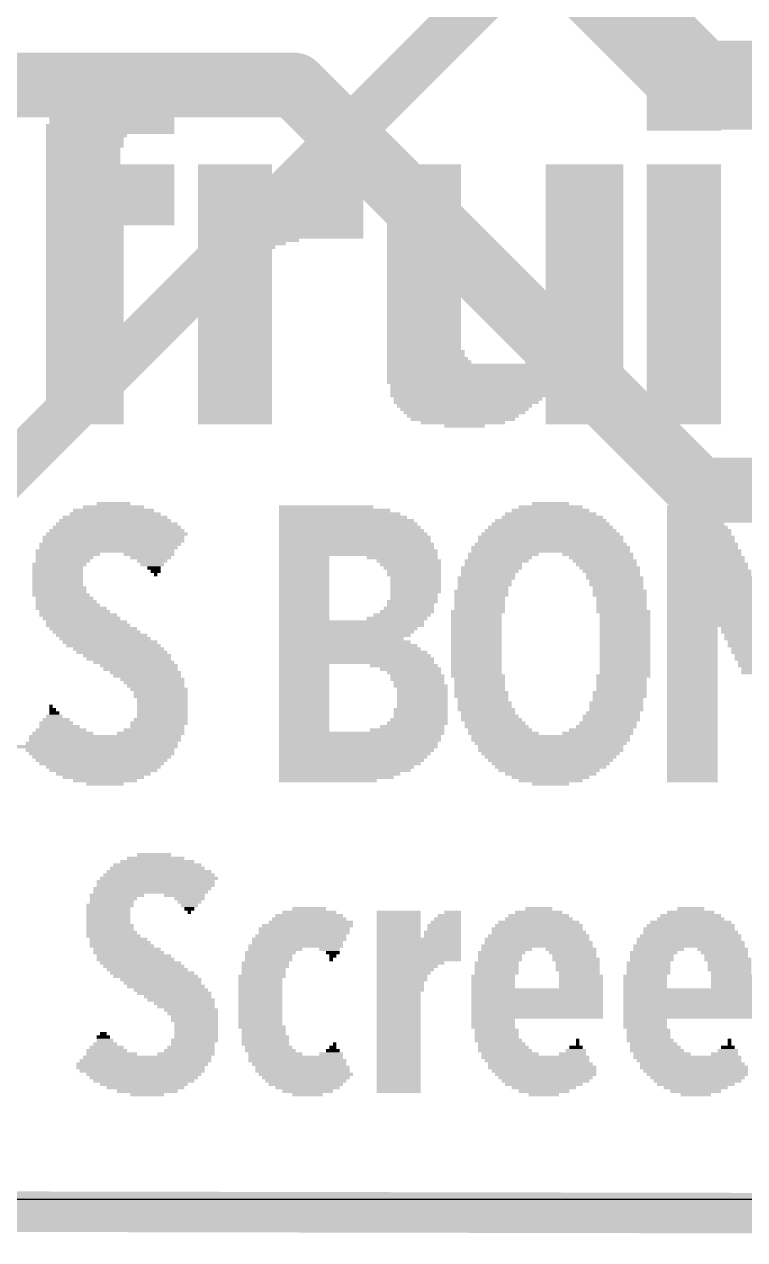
# Model space of a CAD drawing. Extents: x -7.8 to 70, y -5.3 to 37.7.
# Drawn here: x 40.22 to 44.73, y -0.25 to 7.37 of the extents above; entities that cross this region are included whole.
import ezdxf

# ---------------------------------------------------------------- set-up
doc = ezdxf.new("R2010")
doc.units = 0
for name, color, linetype in [('1', 12, 'CONTINUOUS'), ('16', 132, 'CONTINUOUS'), ('20', 4, 'CONTINUOUS'), ('21', 40, 'CONTINUOUS')]:
    doc.layers.add(name, color=color, linetype=linetype)

# ---------------------------------------------------------------- blocks, each defined once
blk = doc.blocks.new('RECT')
blk.add_solid([(-0.5, -0.5), (0.5, -0.5), (-0.5, 0.5), (0.5, 0.5)])

msp = doc.modelspace()

# ---------------------------------------------------------------- linework, layer by layer
at = {"layer": '1'}
for points, const_width in [([(41.91, 9.525), (44.45, 6.985)], 0.5588), ([(44.45, 6.985), (50.8, 6.985)], 0.5588), ([(28.575, 6.985), (41.91, 6.985)], 0.4064), ([(41.91, 6.985), (44.45, 4.445)], 0.4064), ([(44.45, 4.445), (50.8, 4.445)], 0.4064)]:
    msp.add_lwpolyline(points, dxfattribs=dict(at, const_width=const_width))
for points, const_width in [([(44.45, 7.1247, 1), (44.45, 6.8453)], 0.2794), ([(41.9818, 7.0568, 1), (41.8382, 6.9132)], 0.2032), ([(41.91, 6.8834, 1), (41.91, 7.0866)], 0.2032), ([(44.3512, 6.8862, 1), (44.5488, 7.0838)], 0.2794), ([(44.45, 4.5466, 1), (44.45, 4.3434)], 0.2032), ([(44.3782, 4.3732, 1), (44.5218, 4.5168)], 0.2032)]:
    msp.add_lwpolyline(points, format="xyb", dxfattribs=dict(at, const_width=const_width))
at = {"layer": '16'}
for points, const_width in [([(45.72, 10.16), (38.735, 3.175)], 0.3048), ([(0, 0), (65.024, -0.127)], 0.254), ([(0, 0), (65.024, -0.127)], 0.254)]:
    msp.add_lwpolyline(points, dxfattribs=dict(at, const_width=const_width))
at = {"layer": '20'}
msp.add_line((3, 0), (62, 0), dxfattribs=at)

# ---------------------------------------------------------------- block references
at = {"layer": '21', "yscale": 0.0212}
for p, xscale in [((40.85, 7.0059), 0.6138), ((40.8712, 7.0271), 0.5715), ((44.353, 7.0271), 0.4656), ((44.353, 7.0059), 0.4656), ((40.7971, 6.9424), 0.7196), ((40.8183, 6.9636), 0.6773), ((40.8289, 6.9847), 0.6561), ((44.353, 6.9847), 0.4656), ((44.353, 6.9636), 0.4656), ((44.353, 6.9424), 0.4656), ((40.776, 6.8789), 0.762), ((40.776, 6.8577), 0.762), ((40.7865, 6.9001), 0.7408), ((40.7971, 6.9212), 0.7196), ((44.353, 6.9212), 0.4656), ((44.353, 6.9001), 0.4656), ((44.353, 6.8789), 0.4656), ((44.353, 6.8577), 0.4656), ((40.7654, 6.8154), 0.7831), ((40.7654, 6.7942), 0.7831), ((40.7654, 6.7731), 0.7831), ((40.776, 6.8366), 0.762), ((44.353, 6.8366), 0.4656), ((44.353, 6.8154), 0.4656), ((44.353, 6.7942), 0.4656), ((44.353, 6.7731), 0.4656), ((40.7548, 6.7307), 0.8043), ((40.7548, 6.7096), 0.8043), ((40.7654, 6.7519), 0.7831), ((44.353, 6.7519), 0.4656), ((44.353, 6.7307), 0.4656), ((44.353, 6.7096), 0.4656), ((40.6066, 6.6672), 0.508), ((40.596, 6.6461), 0.4868), ((40.596, 6.6249), 0.4868), ((40.7548, 6.6884), 0.8043), ((40.596, 6.6037), 0.4868), ((40.5855, 6.5826), 0.4656), ((40.5855, 6.5614), 0.4656), ((40.5855, 6.5402), 0.4656), ((40.5855, 6.5191), 0.4656), ((40.5855, 6.4979), 0.4656), ((40.7548, 6.4767), 0.8043), ((41.5379, 6.4767), 0.4656), ((42.1941, 6.4767), 0.2963), ((42.7232, 6.4767), 0.4657), ((43.7286, 6.4767), 0.4868), ((44.353, 6.4767), 0.4656), ((40.7548, 6.4556), 0.8043), ((40.7548, 6.4344), 0.8043), ((40.7548, 6.4132), 0.8043), ((40.7548, 6.3921), 0.8043), ((41.5379, 6.4556), 0.4656), ((41.5379, 6.4344), 0.4656), ((41.5379, 6.4132), 0.4656), ((41.5379, 6.3921), 0.4656), ((42.1306, 6.3921), 0.4233), ((42.1412, 6.4132), 0.4022), ((42.1517, 6.4344), 0.381), ((42.1729, 6.4556), 0.3387), ((42.7232, 6.4556), 0.4657), ((42.7232, 6.4344), 0.4657), ((42.7232, 6.4132), 0.4657), ((42.7232, 6.3921), 0.4657), ((43.7286, 6.4556), 0.4868), ((43.7286, 6.4344), 0.4868), ((43.7286, 6.4132), 0.4868), ((43.7286, 6.3921), 0.4868), ((44.353, 6.4556), 0.4656), ((44.353, 6.4344), 0.4656), ((44.353, 6.4132), 0.4656), ((44.353, 6.3921), 0.4656), ((40.7548, 6.3709), 0.8043), ((40.7548, 6.3497), 0.8043), ((40.7548, 6.3286), 0.8043), ((41.5379, 6.3709), 0.4656), ((41.5379, 6.3497), 0.4656), ((41.5379, 6.3286), 0.4656), ((42.0882, 6.3286), 0.508), ((42.0988, 6.3497), 0.4868), ((42.12, 6.3709), 0.4445), ((42.7232, 6.3709), 0.4657), ((42.7232, 6.3497), 0.4657), ((42.7232, 6.3286), 0.4657), ((43.7286, 6.3709), 0.4868), ((43.7286, 6.3497), 0.4868), ((43.7286, 6.3286), 0.4868), ((44.353, 6.3709), 0.4656), ((44.353, 6.3497), 0.4656), ((44.353, 6.3286), 0.4656), ((40.7548, 6.3074), 0.8043), ((40.7548, 6.2862), 0.8043), ((40.7548, 6.2651), 0.8043), ((40.7548, 6.2439), 0.8043), ((41.5379, 6.3074), 0.4656), ((41.5379, 6.2862), 0.4656), ((41.8237, 6.2651), 1.0371), ((41.8237, 6.2439), 1.0371), ((42.0671, 6.2862), 0.5503), ((42.0777, 6.3074), 0.5291), ((42.7232, 6.3074), 0.4657), ((42.7232, 6.2862), 0.4657), ((42.7232, 6.2651), 0.4657), ((42.7232, 6.2439), 0.4657), ((43.7286, 6.3074), 0.4868), ((43.7286, 6.2862), 0.4868), ((43.7286, 6.2651), 0.4868), ((43.7286, 6.2439), 0.4868), ((44.353, 6.3074), 0.4656), ((44.353, 6.2862), 0.4656), ((44.353, 6.2651), 0.4656), ((44.353, 6.2439), 0.4656), ((40.7548, 6.2228), 0.8043), ((40.7548, 6.2016), 0.8043), ((40.7548, 6.1804), 0.8043), ((41.8237, 6.2228), 1.0371), ((41.8237, 6.2016), 1.0371), ((41.8237, 6.1804), 1.0371), ((42.7232, 6.2228), 0.4657), ((42.7232, 6.2016), 0.4657), ((42.7232, 6.1804), 0.4657), ((43.7286, 6.2228), 0.4868), ((43.7286, 6.2016), 0.4868), ((43.7286, 6.1804), 0.4868), ((44.353, 6.2228), 0.4656), ((44.353, 6.2016), 0.4656), ((44.353, 6.1804), 0.4656), ((40.596, 6.0958), 0.4868), ((40.7548, 6.1593), 0.8043), ((40.7548, 6.1381), 0.8043), ((40.7548, 6.1169), 0.8043), ((41.8237, 6.1593), 1.0371), ((41.8237, 6.1381), 1.0371), ((41.8237, 6.1169), 1.0371), ((41.8237, 6.0958), 1.0371), ((42.7232, 6.1593), 0.4657), ((42.7232, 6.1381), 0.4657), ((42.7232, 6.1169), 0.4657), ((42.7232, 6.0958), 0.4657), ((43.7286, 6.1593), 0.4868), ((43.7286, 6.1381), 0.4868), ((43.7286, 6.1169), 0.4868), ((43.7286, 6.0958), 0.4868), ((44.353, 6.1593), 0.4656), ((44.353, 6.1381), 0.4656), ((44.353, 6.1169), 0.4656), ((44.353, 6.0958), 0.4656), ((40.596, 6.0746), 0.4868), ((40.596, 6.0534), 0.4868), ((40.596, 6.0323), 0.4868), ((40.596, 6.0111), 0.4868), ((41.6226, 6.0111), 0.635), ((41.8237, 6.0746), 1.0371), ((41.8237, 6.0534), 1.0371), ((41.8237, 6.0323), 1.0371), ((42.7232, 6.0746), 0.4657), ((42.7232, 6.0534), 0.4657), ((42.7232, 6.0323), 0.4657), ((42.7232, 6.0111), 0.4657), ((43.7286, 6.0746), 0.4868), ((43.7286, 6.0534), 0.4868), ((43.7286, 6.0323), 0.4868), ((43.7286, 6.0111), 0.4868), ((44.353, 6.0746), 0.4656), ((44.353, 6.0534), 0.4656), ((44.353, 6.0323), 0.4656), ((44.353, 6.0111), 0.4656), ((40.596, 5.9899), 0.4868), ((40.596, 5.9688), 0.4868), ((40.596, 5.9476), 0.4868), ((41.5803, 5.9899), 0.5503), ((41.5485, 5.9688), 0.4868), ((41.5379, 5.9476), 0.4656), ((42.7232, 5.9899), 0.4657), ((42.7232, 5.9688), 0.4657), ((42.7232, 5.9476), 0.4657), ((43.7286, 5.9899), 0.4868), ((43.7286, 5.9688), 0.4868), ((43.7286, 5.9476), 0.4868), ((44.353, 5.9899), 0.4656), ((44.353, 5.9688), 0.4656), ((44.353, 5.9476), 0.4656), ((40.596, 5.9264), 0.4868), ((40.596, 5.9053), 0.4868), ((40.596, 5.8841), 0.4868), ((40.596, 5.8629), 0.4868), ((41.5379, 5.9264), 0.4656), ((41.5379, 5.9053), 0.4656), ((41.5379, 5.8841), 0.4656), ((41.5379, 5.8629), 0.4656), ((42.7232, 5.9264), 0.4657), ((42.7232, 5.9053), 0.4657), ((42.7232, 5.8841), 0.4657), ((42.7232, 5.8629), 0.4657), ((43.7286, 5.9264), 0.4868), ((43.7286, 5.9053), 0.4868), ((43.7286, 5.8841), 0.4868), ((43.7286, 5.8629), 0.4868), ((44.353, 5.9264), 0.4656), ((44.353, 5.9053), 0.4656), ((44.353, 5.8841), 0.4656), ((44.353, 5.8629), 0.4656), ((40.596, 5.8418), 0.4868), ((40.596, 5.8206), 0.4868), ((40.596, 5.7994), 0.4868), ((41.5379, 5.8418), 0.4656), ((41.5379, 5.8206), 0.4656), ((41.5379, 5.7994), 0.4656), ((42.7232, 5.8418), 0.4657), ((42.7232, 5.8206), 0.4657), ((42.7232, 5.7994), 0.4657), ((43.7286, 5.8418), 0.4868), ((43.7286, 5.8206), 0.4868), ((43.7286, 5.7994), 0.4868), ((44.353, 5.8418), 0.4656), ((44.353, 5.8206), 0.4656), ((44.353, 5.7994), 0.4656), ((40.596, 5.7783), 0.4868), ((40.596, 5.7571), 0.4868), ((40.596, 5.7359), 0.4868), ((40.596, 5.7148), 0.4868), ((41.5379, 5.7783), 0.4656), ((41.5379, 5.7571), 0.4656), ((41.5379, 5.7359), 0.4656), ((41.5379, 5.7148), 0.4656), ((42.7232, 5.7783), 0.4657), ((42.7232, 5.7571), 0.4657), ((42.7232, 5.7359), 0.4657), ((42.7232, 5.7148), 0.4657), ((43.7286, 5.7783), 0.4868), ((43.7286, 5.7571), 0.4868), ((43.7286, 5.7359), 0.4868), ((43.7286, 5.7148), 0.4868), ((44.353, 5.7783), 0.4656), ((44.353, 5.7571), 0.4656), ((44.353, 5.7359), 0.4656), ((44.353, 5.7148), 0.4656), ((40.596, 5.6936), 0.4868), ((40.596, 5.6724), 0.4868), ((40.596, 5.6513), 0.4868), ((40.596, 5.6301), 0.4868), ((41.5379, 5.6936), 0.4656), ((41.5379, 5.6724), 0.4656), ((41.5379, 5.6513), 0.4656), ((41.5379, 5.6301), 0.4656), ((42.7232, 5.6936), 0.4657), ((42.7232, 5.6724), 0.4657), ((42.7232, 5.6513), 0.4657), ((42.7232, 5.6301), 0.4657), ((43.7286, 5.6936), 0.4868), ((43.7286, 5.6724), 0.4868), ((43.7286, 5.6513), 0.4868), ((43.7286, 5.6301), 0.4868), ((44.353, 5.6936), 0.4656), ((44.353, 5.6724), 0.4656), ((44.353, 5.6513), 0.4656), ((44.353, 5.6301), 0.4656), ((40.596, 5.6089), 0.4868), ((40.596, 5.5878), 0.4868), ((40.596, 5.5666), 0.4868), ((41.5379, 5.6089), 0.4656), ((41.5379, 5.5878), 0.4656), ((41.5379, 5.5666), 0.4656), ((42.7232, 5.6089), 0.4657), ((42.7232, 5.5878), 0.4657), ((42.7232, 5.5666), 0.4657), ((43.7286, 5.6089), 0.4868), ((43.7286, 5.5878), 0.4868), ((43.7286, 5.5666), 0.4868), ((44.353, 5.6089), 0.4656), ((44.353, 5.5878), 0.4656), ((44.353, 5.5666), 0.4656), ((40.596, 5.5454), 0.4868), ((40.596, 5.5243), 0.4868), ((40.596, 5.5031), 0.4868), ((40.596, 5.4819), 0.4868), ((41.5379, 5.5454), 0.4656), ((41.5379, 5.5243), 0.4656), ((41.5379, 5.5031), 0.4656), ((41.5379, 5.4819), 0.4656), ((42.7232, 5.5454), 0.4657), ((42.7232, 5.5243), 0.4657), ((42.7232, 5.5031), 0.4657), ((42.7232, 5.4819), 0.4657), ((43.7286, 5.5454), 0.4868), ((43.7286, 5.5243), 0.4868), ((43.7286, 5.5031), 0.4868), ((43.7286, 5.4819), 0.4868), ((44.353, 5.5454), 0.4656), ((44.353, 5.5243), 0.4656), ((44.353, 5.5031), 0.4656), ((44.353, 5.4819), 0.4656), ((40.596, 5.4608), 0.4868), ((40.596, 5.4396), 0.4868), ((40.596, 5.4184), 0.4868), ((41.5379, 5.4608), 0.4656), ((41.5379, 5.4396), 0.4656), ((41.5379, 5.4184), 0.4656), ((42.7232, 5.4608), 0.4657), ((42.7232, 5.4396), 0.4657), ((42.7232, 5.4184), 0.4657), ((43.7286, 5.4608), 0.4868), ((43.7286, 5.4396), 0.4868), ((43.7286, 5.4184), 0.4868), ((44.353, 5.4608), 0.4656), ((44.353, 5.4396), 0.4656), ((44.353, 5.4184), 0.4656), ((40.596, 5.3973), 0.4868), ((40.596, 5.3761), 0.4868), ((40.596, 5.355), 0.4868), ((40.596, 5.3338), 0.4868), ((41.5379, 5.3973), 0.4656), ((41.5379, 5.3761), 0.4656), ((41.5379, 5.355), 0.4656), ((41.5379, 5.3338), 0.4656), ((42.7232, 5.3973), 0.4657), ((42.7232, 5.3761), 0.4657), ((42.7232, 5.355), 0.4657), ((42.7232, 5.3338), 0.4657), ((43.7286, 5.3973), 0.4868), ((43.7286, 5.3761), 0.4868), ((43.7286, 5.355), 0.4868), ((43.7286, 5.3338), 0.4868), ((44.353, 5.3973), 0.4656), ((44.353, 5.3761), 0.4656), ((44.353, 5.355), 0.4656), ((44.353, 5.3338), 0.4656), ((40.596, 5.3126), 0.4868), ((40.596, 5.2915), 0.4868), ((40.596, 5.2703), 0.4868), ((40.596, 5.2491), 0.4868), ((41.5379, 5.3126), 0.4656), ((41.5379, 5.2915), 0.4656), ((41.5379, 5.2703), 0.4656), ((41.5379, 5.2491), 0.4656), ((42.7338, 5.3126), 0.4868), ((42.7338, 5.2915), 0.4868), ((42.7444, 5.2703), 0.508), ((42.755, 5.2491), 0.5291), ((43.6651, 5.2491), 0.6138), ((43.6968, 5.2703), 0.5503), ((43.7286, 5.3126), 0.4868), ((43.7286, 5.2915), 0.4868), ((44.353, 5.3126), 0.4656), ((44.353, 5.2915), 0.4656), ((44.353, 5.2703), 0.4656), ((44.353, 5.2491), 0.4656), ((40.596, 5.228), 0.4868), ((40.596, 5.2068), 0.4868), ((40.596, 5.1856), 0.4868), ((41.5379, 5.228), 0.4656), ((41.5379, 5.2068), 0.4656), ((41.5379, 5.1856), 0.4656), ((43.2312, 5.228), 1.4816), ((43.2312, 5.2068), 1.4816), ((43.2312, 5.1856), 1.4816), ((44.353, 5.228), 0.4656), ((44.353, 5.2068), 0.4656), ((44.353, 5.1856), 0.4656), ((40.596, 5.1645), 0.4868), ((40.596, 5.1433), 0.4868), ((40.596, 5.1221), 0.4868), ((40.596, 5.101), 0.4868), ((41.5379, 5.1645), 0.4656), ((41.5379, 5.1433), 0.4656), ((41.5379, 5.1221), 0.4656), ((41.5379, 5.101), 0.4656), ((43.2312, 5.1645), 1.4816), ((43.2312, 5.1433), 1.4816), ((43.2312, 5.1221), 1.4816), ((43.2418, 5.101), 1.4604), ((44.353, 5.1645), 0.4656), ((44.353, 5.1433), 0.4656), ((44.353, 5.1221), 0.4656), ((44.353, 5.101), 0.4656), ((40.596, 5.0798), 0.4868), ((40.596, 5.0586), 0.4868), ((40.596, 5.0375), 0.4868), ((41.5379, 5.0798), 0.4656), ((41.5379, 5.0586), 0.4656), ((41.5379, 5.0375), 0.4656), ((43.2418, 5.0798), 1.4604), ((43.2418, 5.0586), 1.4604), ((43.2418, 5.0375), 1.4604), ((44.353, 5.0798), 0.4656), ((44.353, 5.0586), 0.4656), ((44.353, 5.0375), 0.4656), ((40.596, 5.0163), 0.4868), ((40.596, 4.9951), 0.4868), ((40.596, 4.974), 0.4868), ((40.596, 4.9528), 0.4868), ((41.5379, 5.0163), 0.4656), ((41.5379, 4.9951), 0.4656), ((41.5379, 4.974), 0.4656), ((41.5379, 4.9528), 0.4656), ((42.9984, 5.0163), 0.9313), ((42.9878, 4.9951), 0.9101), ((42.9772, 4.974), 0.8466), ((42.9772, 4.9528), 0.8043), ((43.7286, 5.0163), 0.4868), ((43.7286, 4.9951), 0.4868), ((43.7286, 4.974), 0.4868), ((43.7286, 4.9528), 0.4868), ((44.353, 5.0163), 0.4656), ((44.353, 4.9951), 0.4656), ((44.353, 4.974), 0.4656), ((44.353, 4.9528), 0.4656), ((40.596, 4.9316), 0.4868), ((40.596, 4.9105), 0.4868), ((40.596, 4.8893), 0.4868), ((40.596, 4.8681), 0.4868), ((41.5379, 4.9316), 0.4656), ((41.5379, 4.9105), 0.4656), ((41.5379, 4.8893), 0.4656), ((41.5379, 4.8681), 0.4656), ((42.9772, 4.9316), 0.762), ((42.9666, 4.9105), 0.6985), ((42.9666, 4.8893), 0.6561), ((42.9666, 4.8681), 0.5291), ((43.7286, 4.9316), 0.4868), ((43.7286, 4.9105), 0.4868), ((43.7286, 4.8893), 0.4868), ((43.7286, 4.8681), 0.4868), ((44.353, 4.9316), 0.4656), ((44.353, 4.9105), 0.4656), ((44.353, 4.8893), 0.4656), ((44.353, 4.8681), 0.4656), ((42.9772, 4.847), 0.254), ((40.776, 4.339), 0.381), ((40.776, 4.3602), 0.2117), ((42.1094, 4.339), 0.5926), ((43.5169, 4.339), 0.4022), ((43.5169, 4.3602), 0.2328), ((44.4059, 4.339), 0.3175), ((40.7865, 4.2755), 0.6561), ((40.7865, 4.2967), 0.5715), ((40.776, 4.3178), 0.508), ((42.1623, 4.3178), 0.6985), ((42.1941, 4.2967), 0.762), ((42.2152, 4.2755), 0.8043), ((43.5275, 4.2755), 0.635), ((43.5169, 4.2967), 0.5715), ((43.5169, 4.3178), 0.4868), ((44.4165, 4.2967), 0.3387), ((44.4165, 4.2755), 0.3387), ((44.4059, 4.3178), 0.3175), ((40.7971, 4.1908), 0.8466), ((40.7971, 4.212), 0.8043), ((40.7971, 4.2332), 0.762), ((40.7865, 4.2543), 0.6985), ((42.2681, 4.1908), 0.9101), ((42.2364, 4.2543), 0.8466), ((42.247, 4.2332), 0.8678), ((42.2576, 4.212), 0.889), ((43.5169, 4.1908), 0.8255), ((43.5169, 4.212), 0.7831), ((43.5169, 4.2332), 0.7408), ((43.5169, 4.2543), 0.6985), ((44.4376, 4.212), 0.381), ((44.4482, 4.1908), 0.4022), ((44.4271, 4.2543), 0.3598), ((44.4271, 4.2332), 0.3598), ((40.7548, 4.1062), 0.889), ((40.776, 4.1485), 0.889), ((40.776, 4.1273), 0.889), ((40.7971, 4.1697), 0.889), ((42.2893, 4.1485), 0.9525), ((42.2893, 4.1273), 0.9525), ((42.2787, 4.1697), 0.9313), ((42.2999, 4.1062), 0.9736), ((43.5169, 4.1062), 0.9525), ((43.5169, 4.1485), 0.9101), ((43.5169, 4.1273), 0.9101), ((43.5169, 4.1697), 0.8678), ((44.4482, 4.1697), 0.4022), ((44.4588, 4.1485), 0.4233), ((44.4588, 4.1273), 0.4233), ((44.4694, 4.1062), 0.4445), ((40.723, 4.0638), 0.8678), ((40.4902, 4.0427), 0.4022), ((40.7442, 4.085), 0.8678), ((40.9982, 4.0427), 0.3175), ((42.2999, 4.085), 0.9736), ((42.3105, 4.0638), 0.9948), ((42.3105, 4.0427), 0.9948), ((43.2206, 4.0427), 0.4445), ((43.5169, 4.085), 0.9948), ((43.5169, 4.0638), 0.9948), ((43.8132, 4.0427), 0.4445), ((44.4694, 4.085), 0.4445), ((44.48, 4.0638), 0.4657), ((44.48, 4.0427), 0.4657), ((40.4373, 3.9792), 0.3387), ((40.4267, 3.958), 0.3175), ((40.4585, 4.0003), 0.3387), ((40.4691, 4.0215), 0.3598), ((41.0088, 4.0215), 0.254), ((41.0194, 4.0003), 0.1905), ((41.0194, 3.9792), 0.1482), ((41.0299, 3.958), 0.0847), ((41.9718, 4.0215), 0.3175), ((41.9718, 4.0003), 0.3175), ((41.9718, 3.9792), 0.3175), ((41.9718, 3.958), 0.3175), ((42.5856, 4.0215), 0.4445), ((42.628, 4.0003), 0.4021), ((42.6385, 3.9792), 0.381), ((42.6491, 3.958), 0.3598), ((43.1465, 3.958), 0.381), ((43.1783, 4.0003), 0.4021), ((43.1571, 3.9792), 0.3598), ((43.1994, 4.0215), 0.4021), ((43.8344, 4.0215), 0.4022), ((43.8556, 4.0003), 0.4022), ((43.8662, 3.9792), 0.381), ((43.8873, 3.958), 0.381), ((44.5011, 3.9792), 0.508), ((44.5011, 3.958), 0.508), ((44.4906, 4.0215), 0.4868), ((44.4906, 4.0003), 0.4868), ((40.4267, 3.9368), 0.3175), ((40.4267, 3.9157), 0.3175), ((40.4267, 3.8945), 0.3175), ((41.0405, 3.9368), 0.0635), ((41.0405, 3.9157), 0.0212), ((41.9718, 3.9368), 0.3175), ((41.9718, 3.9157), 0.3175), ((41.9718, 3.8945), 0.3175), ((42.6597, 3.9368), 0.3387), ((42.6597, 3.9157), 0.3387), ((42.6703, 3.8945), 0.3175), ((43.1148, 3.8945), 0.3598), ((43.1359, 3.9368), 0.3598), ((43.1254, 3.9157), 0.3387), ((43.8979, 3.9368), 0.3598), ((43.9085, 3.9157), 0.3387), ((43.9191, 3.8945), 0.3598), ((44.5117, 3.9368), 0.5291), ((44.5117, 3.9157), 0.5291), ((44.5223, 3.8945), 0.5503), ((40.4267, 3.8733), 0.3175), ((40.4267, 3.8522), 0.3175), ((40.4373, 3.831), 0.3387), ((40.4373, 3.8098), 0.3387), ((41.9718, 3.8733), 0.3175), ((41.9718, 3.8522), 0.3175), ((41.9718, 3.831), 0.3175), ((41.9718, 3.8098), 0.3175), ((42.6703, 3.8733), 0.3175), ((42.6703, 3.8522), 0.3175), ((42.6703, 3.831), 0.3175), ((42.6703, 3.8098), 0.3175), ((43.083, 3.8098), 0.3387), ((43.1042, 3.8733), 0.3387), ((43.1042, 3.8522), 0.3387), ((43.0936, 3.831), 0.3175), ((43.9297, 3.8733), 0.3387), ((43.9297, 3.8522), 0.3387), ((43.9402, 3.831), 0.3175), ((43.9508, 3.8098), 0.3387), ((44.5329, 3.8522), 0.5715), ((44.5329, 3.831), 0.5715), ((44.5223, 3.8733), 0.5503), ((44.5435, 3.8098), 0.5926), ((40.4479, 3.7887), 0.3598), ((40.4796, 3.7464), 0.381), ((40.4902, 3.7252), 0.4022), ((40.4691, 3.7675), 0.3598), ((41.9718, 3.7887), 0.3175), ((41.9718, 3.7675), 0.3175), ((41.9718, 3.7464), 0.3175), ((41.9718, 3.7252), 0.3175), ((42.6491, 3.7464), 0.3175), ((42.6385, 3.7252), 0.2963), ((42.6597, 3.7887), 0.2963), ((42.6597, 3.7675), 0.2963), ((43.083, 3.7887), 0.3387), ((43.0724, 3.7675), 0.3175), ((43.0724, 3.7464), 0.3175), ((43.0724, 3.7252), 0.3175), ((43.9508, 3.7887), 0.3387), ((43.9614, 3.7675), 0.3175), ((43.9614, 3.7464), 0.3175), ((43.9614, 3.7252), 0.3175), ((44.5646, 3.7464), 0.635), ((44.5646, 3.7252), 0.635), ((44.5435, 3.7887), 0.5926), ((44.5541, 3.7675), 0.6138), ((40.5114, 3.704), 0.4445), ((40.5325, 3.6829), 0.4445), ((40.5537, 3.6617), 0.4868), ((41.9718, 3.704), 0.3175), ((41.9718, 3.6829), 0.3175), ((41.9718, 3.6617), 0.3175), ((42.5856, 3.6617), 0.3598), ((42.6174, 3.6829), 0.3387), ((42.628, 3.704), 0.3175), ((43.0619, 3.6829), 0.3387), ((43.0513, 3.6617), 0.3175), ((43.0724, 3.704), 0.3175), ((43.9614, 3.704), 0.3175), ((43.972, 3.6829), 0.3387), ((43.9826, 3.6617), 0.3175), ((44.5858, 3.6617), 0.6773), ((44.5752, 3.704), 0.6561), ((44.5752, 3.6829), 0.6561), ((40.5749, 3.6405), 0.4868), ((40.6066, 3.6194), 0.508), ((40.6172, 3.5982), 0.5291), ((40.649, 3.577), 0.5503), ((42.2681, 3.6194), 0.9101), ((42.2681, 3.5982), 0.9101), ((41.9718, 3.6405), 0.3175), ((42.247, 3.577), 0.8678), ((42.5539, 3.6405), 0.381), ((43.0513, 3.6405), 0.3175), ((43.0513, 3.6194), 0.3175), ((43.0513, 3.5982), 0.3175), ((43.0513, 3.577), 0.3175), ((43.9826, 3.6405), 0.3175), ((43.9826, 3.6194), 0.3175), ((43.9826, 3.5982), 0.3175), ((43.9826, 3.577), 0.3175), ((44.5858, 3.6405), 0.6773), ((44.5964, 3.6194), 0.6985), ((44.5964, 3.5982), 0.6985), ((44.4059, 3.577), 0.3175), ((44.7763, 3.577), 0.381), ((40.6701, 3.5559), 0.5503), ((40.7019, 3.5347), 0.5715), ((40.723, 3.5135), 0.5715), ((42.2258, 3.5347), 0.8255), ((42.2046, 3.5135), 0.7831), ((42.2364, 3.5559), 0.8466), ((43.0513, 3.5559), 0.3175), ((43.0513, 3.5347), 0.3175), ((43.0513, 3.5135), 0.3175), ((43.9826, 3.5559), 0.3175), ((43.9826, 3.5347), 0.3175), ((43.9826, 3.5135), 0.3175), ((44.4059, 3.5559), 0.3175), ((44.4059, 3.5347), 0.3175), ((44.4059, 3.5135), 0.3175), ((44.7763, 3.5559), 0.381), ((44.7975, 3.5347), 0.381), ((44.7975, 3.5135), 0.381), ((40.7548, 3.4924), 0.5926), ((40.776, 3.4712), 0.5926), ((40.8077, 3.45), 0.5715), ((40.8289, 3.4289), 0.5715), ((42.2258, 3.4924), 0.8255), ((42.247, 3.4712), 0.8678), ((42.2576, 3.45), 0.889), ((42.2787, 3.4289), 0.9313), ((43.0513, 3.4924), 0.3175), ((43.0513, 3.4712), 0.3175), ((43.0513, 3.45), 0.3175), ((43.0513, 3.4289), 0.3175), ((43.9826, 3.4924), 0.3175), ((43.9826, 3.4712), 0.3175), ((43.9826, 3.45), 0.3175), ((43.9826, 3.4289), 0.3175), ((44.4059, 3.4924), 0.3175), ((44.4059, 3.4712), 0.3175), ((44.4059, 3.45), 0.3175), ((44.4059, 3.4289), 0.3175), ((44.8186, 3.4924), 0.381), ((44.8186, 3.4712), 0.381), ((44.8398, 3.45), 0.381), ((44.8398, 3.4289), 0.381), ((40.8606, 3.4077), 0.5503), ((40.8712, 3.3865), 0.5291), ((40.9029, 3.3654), 0.508), ((40.9347, 3.3442), 0.4868), ((42.2893, 3.4077), 0.9525), ((42.2999, 3.3865), 0.9736), ((42.2999, 3.3654), 0.9736), ((41.9718, 3.3442), 0.3175), ((42.5962, 3.3442), 0.4233), ((43.0513, 3.4077), 0.3175), ((43.0513, 3.3865), 0.3175), ((43.0513, 3.3654), 0.3175), ((43.0513, 3.3442), 0.3175), ((43.9826, 3.4077), 0.3175), ((43.9826, 3.3865), 0.3175), ((43.9826, 3.3654), 0.3175), ((43.9826, 3.3442), 0.3175), ((44.4059, 3.4077), 0.3175), ((44.4059, 3.3865), 0.3175), ((44.4059, 3.3654), 0.3175), ((44.4059, 3.3442), 0.3175), ((45.0197, 3.4077), 0.6985), ((45.0197, 3.3865), 0.6985), ((45.0303, 3.3654), 0.6773), ((45.0303, 3.3442), 0.6773), ((40.9453, 3.323), 0.4656), ((40.977, 3.3019), 0.4445), ((40.9876, 3.2807), 0.4233), ((41.9718, 3.323), 0.3175), ((41.9718, 3.3019), 0.3175), ((41.9718, 3.2807), 0.3175), ((42.6385, 3.323), 0.381), ((42.6597, 3.3019), 0.3387), ((42.6809, 3.2807), 0.3387), ((43.0513, 3.323), 0.3175), ((43.0513, 3.3019), 0.3175), ((43.0619, 3.2807), 0.3387), ((43.972, 3.2807), 0.3387), ((43.9826, 3.323), 0.3175), ((43.9826, 3.3019), 0.3175), ((44.4059, 3.323), 0.3175), ((44.4059, 3.3019), 0.3175), ((44.4059, 3.2807), 0.3175), ((45.0409, 3.323), 0.6561), ((45.0409, 3.3019), 0.6561), ((41.0194, 3.2595), 0.4022), ((41.0299, 3.2384), 0.381), ((41.0405, 3.2172), 0.3598), ((41.0617, 3.196), 0.3598), ((41.9718, 3.2595), 0.3175), ((41.9718, 3.2384), 0.3175), ((41.9718, 3.2172), 0.3175), ((41.9718, 3.196), 0.3175), ((42.6809, 3.2595), 0.3387), ((42.702, 3.2172), 0.3387), ((42.6915, 3.2384), 0.3175), ((42.7126, 3.196), 0.3175), ((43.0724, 3.2595), 0.3175), ((43.0724, 3.2384), 0.3175), ((43.0724, 3.2172), 0.3175), ((43.0724, 3.196), 0.3175), ((43.9614, 3.2595), 0.3175), ((43.9614, 3.2384), 0.3175), ((43.9614, 3.2172), 0.3175), ((43.9614, 3.196), 0.3175), ((44.4059, 3.2595), 0.3175), ((44.4059, 3.2384), 0.3175), ((44.4059, 3.2172), 0.3175), ((44.4059, 3.196), 0.3175), ((41.0723, 3.1749), 0.3387), ((41.0723, 3.1537), 0.3387), ((41.0829, 3.1325), 0.3175), ((41.9718, 3.1749), 0.3175), ((41.9718, 3.1537), 0.3175), ((41.9718, 3.1325), 0.3175), ((42.7126, 3.1749), 0.3175), ((42.7126, 3.1537), 0.3175), ((42.7126, 3.1325), 0.3175), ((43.083, 3.1749), 0.3387), ((43.083, 3.1537), 0.3387), ((43.0936, 3.1325), 0.3175), ((43.9508, 3.1749), 0.3387), ((43.9508, 3.1537), 0.3387), ((43.9402, 3.1325), 0.3175), ((44.4059, 3.1749), 0.3175), ((44.4059, 3.1537), 0.3175), ((44.4059, 3.1325), 0.3175), ((40.3844, 3.0902), 0.0212), ((40.4056, 3.0479), 0.0635), ((40.395, 3.069), 0.0423), ((41.0829, 3.1114), 0.3175), ((41.0829, 3.0902), 0.3175), ((41.0829, 3.069), 0.3175), ((41.0829, 3.0479), 0.3175), ((41.9718, 3.1114), 0.3175), ((41.9718, 3.0902), 0.3175), ((41.9718, 3.069), 0.3175), ((41.9718, 3.0479), 0.3175), ((42.702, 3.069), 0.3387), ((42.702, 3.0479), 0.3387), ((42.7126, 3.1114), 0.3175), ((42.7126, 3.0902), 0.3175), ((43.1042, 3.1114), 0.3387), ((43.1042, 3.0902), 0.3387), ((43.1148, 3.069), 0.3598), ((43.1254, 3.0479), 0.3387), ((43.9085, 3.0479), 0.3387), ((43.9297, 3.1114), 0.3387), ((43.9297, 3.0902), 0.3387), ((43.9297, 3.069), 0.3387), ((44.4059, 3.1114), 0.3175), ((44.4059, 3.0902), 0.3175), ((44.4059, 3.069), 0.3175), ((44.4059, 3.0479), 0.3175), ((40.4161, 2.9844), 0.2117), ((40.4373, 2.9632), 0.254), ((40.4161, 3.0055), 0.1693), ((40.4056, 3.0267), 0.1058), ((41.0511, 2.9632), 0.3387), ((41.0617, 2.9844), 0.3598), ((41.0723, 3.0055), 0.3387), ((41.0829, 3.0267), 0.3175), ((41.9718, 3.0267), 0.3175), ((41.9718, 3.0055), 0.3175), ((41.9718, 2.9844), 0.3175), ((41.9718, 2.9632), 0.3175), ((42.6491, 2.9632), 0.4022), ((42.6809, 2.9844), 0.381), ((42.6915, 3.0055), 0.3598), ((42.702, 3.0267), 0.3387), ((43.1359, 3.0267), 0.3598), ((43.1465, 3.0055), 0.381), ((43.1677, 2.9844), 0.381), ((43.1783, 2.9632), 0.4021), ((43.8662, 2.9632), 0.381), ((43.8767, 2.9844), 0.3598), ((43.8979, 3.0267), 0.3598), ((43.8979, 3.0055), 0.3598), ((44.4059, 3.0267), 0.3175), ((44.4059, 3.0055), 0.3175), ((44.4059, 2.9844), 0.3175), ((44.4059, 2.9632), 0.3175), ((40.723, 2.8997), 0.9525), ((40.4585, 2.9209), 0.381), ((40.4479, 2.942), 0.3175), ((41.0088, 2.9209), 0.4233), ((41.0299, 2.942), 0.381), ((41.9718, 2.942), 0.3175), ((42.3316, 2.9209), 1.0371), ((42.3211, 2.8997), 1.016), ((42.6174, 2.942), 0.4656), ((43.1994, 2.942), 0.4021), ((43.2206, 2.9209), 0.4445), ((43.5169, 2.8997), 0.9948), ((43.8132, 2.9209), 0.4445), ((43.8344, 2.942), 0.4022), ((44.4059, 2.942), 0.3175), ((44.4059, 2.9209), 0.3175), ((44.4059, 2.8997), 0.3175), ((40.2362, 2.8362), 1.8838), ((40.7019, 2.8574), 0.9525), ((40.6913, 2.8151), 0.9313), ((40.723, 2.8786), 0.9525), ((42.3211, 2.8786), 1.016), ((42.3105, 2.8574), 0.9948), ((42.3105, 2.8362), 0.9948), ((42.2999, 2.8151), 0.9736), ((43.5169, 2.8786), 0.9948), ((43.5169, 2.8574), 0.9525), ((43.5169, 2.8362), 0.9101), ((43.5169, 2.8151), 0.9101), ((44.4059, 2.8786), 0.3175), ((44.4059, 2.8574), 0.3175), ((44.4059, 2.8362), 0.3175), ((44.4059, 2.8151), 0.3175), ((40.7019, 2.7939), 0.9101), ((40.7019, 2.7727), 0.8678), ((40.7019, 2.7516), 0.8255), ((42.2893, 2.7939), 0.9525), ((42.2681, 2.7516), 0.9101), ((42.2787, 2.7727), 0.9313), ((43.5169, 2.7939), 0.8678), ((43.5169, 2.7727), 0.8255), ((43.5169, 2.7516), 0.7831), ((44.4059, 2.7939), 0.3175), ((44.4059, 2.7727), 0.3175), ((44.4059, 2.7516), 0.3175), ((40.7019, 2.7304), 0.7831), ((40.7125, 2.7092), 0.7196), ((40.7125, 2.6881), 0.6773), ((40.7125, 2.6669), 0.5926), ((42.2258, 2.6881), 0.8255), ((42.2576, 2.7304), 0.889), ((42.2364, 2.7092), 0.8466), ((42.1941, 2.6669), 0.762), ((43.5169, 2.7304), 0.7408), ((43.5169, 2.7092), 0.6985), ((43.5063, 2.6881), 0.635), ((43.5169, 2.6669), 0.5715), ((44.4059, 2.7304), 0.3175), ((44.4059, 2.7092), 0.3175), ((44.4059, 2.6881), 0.3175), ((44.4059, 2.6669), 0.3175), ((40.7125, 2.6457), 0.508), ((40.723, 2.6246), 0.4022), ((40.723, 2.6034), 0.2328), ((42.1729, 2.6457), 0.7196), ((42.12, 2.6246), 0.6138), ((43.5169, 2.6457), 0.4868), ((43.5169, 2.6246), 0.4022), ((43.5169, 2.6034), 0.2328), ((44.4059, 2.6457), 0.3175), ((44.4059, 2.6246), 0.3175), ((41.0405, 2.1377), 0.3598), ((41.0299, 2.1589), 0.2117), ((41.0617, 2.0531), 0.6561), ((41.0511, 2.0743), 0.5926), ((41.0511, 2.0954), 0.5503), ((41.0511, 2.1166), 0.4657), ((41.0405, 1.9896), 0.7408), ((41.0617, 2.0108), 0.7408), ((41.0617, 2.0319), 0.6985), ((40.7971, 1.9049), 0.3387), ((41.0194, 1.9473), 0.7408), ((41.0088, 1.9261), 0.7196), ((41.0405, 1.9684), 0.7408), ((41.2204, 1.9049), 0.254), ((40.7442, 1.8203), 0.2752), ((40.7548, 1.8414), 0.2963), ((40.7654, 1.8626), 0.2752), ((40.776, 1.8838), 0.2963), ((41.2522, 1.8838), 0.1905), ((41.2522, 1.8626), 0.1482), ((41.2522, 1.8414), 0.1058), ((41.2522, 1.8203), 0.0635), ((42.0036, 1.8203), 0.2117), ((43.4428, 1.8203), 0.1693), ((44.3953, 1.8203), 0.1693), ((40.7442, 1.7991), 0.2752), ((40.7442, 1.7779), 0.2752), ((40.7442, 1.7568), 0.2752), ((41.2522, 1.7991), 0.0212), ((42.0036, 1.7568), 0.4656), ((42.0036, 1.7779), 0.4233), ((42.0036, 1.7991), 0.3387), ((42.5645, 1.7991), 0.2752), ((42.5645, 1.7779), 0.2752), ((42.5645, 1.7568), 0.2752), ((42.8714, 1.7568), 0.1693), ((42.882, 1.7779), 0.1482), ((42.9031, 1.7991), 0.1058), ((43.4428, 1.7568), 0.4233), ((43.4428, 1.7779), 0.381), ((43.4428, 1.7991), 0.2963), ((44.3953, 1.7568), 0.4233), ((44.3953, 1.7779), 0.381), ((44.3953, 1.7991), 0.2963), ((40.7442, 1.7356), 0.2752), ((40.7548, 1.7144), 0.2963), ((40.7548, 1.6933), 0.2963), ((40.7654, 1.6721), 0.3175), ((41.9718, 1.6933), 0.5715), ((41.9718, 1.6721), 0.5715), ((41.993, 1.7144), 0.5715), ((42.0142, 1.7356), 0.5291), ((42.5645, 1.7356), 0.2752), ((42.5645, 1.7144), 0.2752), ((42.5645, 1.6933), 0.2752), ((42.5645, 1.6721), 0.2752), ((42.8396, 1.6721), 0.2328), ((42.8502, 1.7144), 0.2117), ((42.8502, 1.6933), 0.2117), ((42.8608, 1.7356), 0.1905), ((43.4323, 1.6933), 0.5715), ((43.4428, 1.6721), 0.5926), ((43.4428, 1.7144), 0.5503), ((43.4428, 1.7356), 0.508), ((44.3847, 1.6933), 0.5715), ((44.3953, 1.6721), 0.5926), ((44.3953, 1.7144), 0.5503), ((44.3953, 1.7356), 0.508), ((40.776, 1.6509), 0.3387), ((40.8077, 1.6298), 0.3598), ((40.8183, 1.6086), 0.381), ((41.9295, 1.6086), 0.5715), ((41.9401, 1.6298), 0.5926), ((41.9507, 1.6509), 0.5715), ((42.5645, 1.6509), 0.2752), ((42.6915, 1.6298), 0.5291), ((42.6915, 1.6086), 0.5291), ((42.8396, 1.6509), 0.2328), ((43.4428, 1.6086), 0.6773), ((43.4323, 1.6298), 0.6561), ((43.4428, 1.6509), 0.635), ((44.3953, 1.6086), 0.6773), ((44.3847, 1.6298), 0.6561), ((44.3953, 1.6509), 0.635), ((40.8289, 1.5874), 0.4022), ((40.8606, 1.5663), 0.4233), ((40.8712, 1.5451), 0.4445), ((40.9029, 1.5239), 0.4656), ((41.7602, 1.5451), 0.3175), ((41.7496, 1.5239), 0.2963), ((41.7919, 1.5663), 0.3387), ((41.9189, 1.5874), 0.5926), ((42.1306, 1.5663), 0.127), ((42.1517, 1.5451), 0.0847), ((42.1517, 1.5239), 0.0423), ((42.6915, 1.5874), 0.5291), ((42.6915, 1.5663), 0.5291), ((42.6915, 1.5451), 0.5291), ((42.6915, 1.5239), 0.5291), ((43.21, 1.5451), 0.2963), ((43.1994, 1.5239), 0.2752), ((43.4323, 1.5874), 0.6985), ((43.2418, 1.5663), 0.3175), ((43.6439, 1.5663), 0.3175), ((43.6545, 1.5451), 0.2963), ((43.6651, 1.5239), 0.2752), ((44.1519, 1.5239), 0.2752), ((44.1625, 1.5451), 0.2963), ((44.3847, 1.5874), 0.6985), ((44.1942, 1.5663), 0.3175), ((44.5964, 1.5663), 0.3175), ((44.607, 1.5451), 0.2963), ((44.6176, 1.5239), 0.2752), ((40.9135, 1.5028), 0.4868), ((40.9453, 1.4816), 0.508), ((40.9664, 1.4604), 0.508), ((40.9876, 1.4393), 0.508), ((41.7284, 1.4816), 0.2963), ((41.7284, 1.4604), 0.2963), ((41.7178, 1.4393), 0.2752), ((41.7496, 1.5028), 0.2963), ((42.1411, 1.5028), 0.0212), ((42.6915, 1.5028), 0.5291), ((42.6385, 1.4816), 0.4233), ((42.6174, 1.4604), 0.381), ((42.6068, 1.4393), 0.3598), ((43.1783, 1.4816), 0.2752), ((43.1783, 1.4604), 0.2752), ((43.1783, 1.4393), 0.2752), ((43.1994, 1.5028), 0.2752), ((43.6757, 1.5028), 0.2963), ((43.6863, 1.4816), 0.2752), ((43.6863, 1.4604), 0.2752), ((43.6863, 1.4393), 0.2752), ((44.1307, 1.4816), 0.2752), ((44.1307, 1.4604), 0.2752), ((44.1307, 1.4393), 0.2752), ((44.1519, 1.5028), 0.2752), ((44.6281, 1.5028), 0.2963), ((44.6387, 1.4816), 0.2752), ((44.6387, 1.4604), 0.2752), ((44.6387, 1.4393), 0.2752), ((41.0194, 1.4181), 0.5291), ((41.0405, 1.3969), 0.5291), ((41.0723, 1.3758), 0.508), ((41.7072, 1.3969), 0.2963), ((41.6967, 1.3758), 0.2752), ((41.7178, 1.4181), 0.2752), ((42.5962, 1.4181), 0.3387), ((42.5856, 1.3969), 0.3175), ((42.5856, 1.3758), 0.3175), ((43.1571, 1.3969), 0.2752), ((43.1571, 1.3758), 0.2752), ((43.1783, 1.4181), 0.2752), ((43.6968, 1.4181), 0.254), ((43.7074, 1.3969), 0.2752), ((43.7074, 1.3758), 0.2752), ((44.1096, 1.3969), 0.2752), ((44.1096, 1.3758), 0.2752), ((44.1307, 1.4181), 0.2752), ((44.6493, 1.4181), 0.254), ((44.6599, 1.3969), 0.2752), ((44.6599, 1.3758), 0.2752), ((41.0829, 1.3546), 0.4868), ((41.104, 1.3334), 0.4868), ((41.1358, 1.3123), 0.4657), ((41.1569, 1.2911), 0.4656), ((41.6967, 1.3546), 0.2752), ((41.6967, 1.3334), 0.2752), ((41.6967, 1.3123), 0.2752), ((41.6967, 1.2911), 0.2752), ((42.575, 1.3546), 0.2963), ((42.575, 1.3334), 0.2963), ((42.575, 1.3123), 0.2963), ((42.5645, 1.2911), 0.2752), ((43.1571, 1.3546), 0.2752), ((43.1571, 1.3334), 0.2752), ((43.4323, 1.3123), 0.8255), ((43.4323, 1.2911), 0.8255), ((43.7074, 1.3546), 0.2752), ((43.7074, 1.3334), 0.2752), ((44.3847, 1.3123), 0.8255), ((44.3847, 1.2911), 0.8255), ((44.1096, 1.3546), 0.2752), ((44.1096, 1.3334), 0.2752), ((44.6599, 1.3546), 0.2752), ((44.6599, 1.3334), 0.2752), ((41.1781, 1.2699), 0.4233), ((41.1993, 1.2488), 0.4233), ((41.2204, 1.2276), 0.381), ((41.6967, 1.2699), 0.2752), ((41.6967, 1.2488), 0.2752), ((41.6967, 1.2276), 0.2752), ((42.5645, 1.2699), 0.2752), ((42.5645, 1.2488), 0.2752), ((42.5645, 1.2276), 0.2752), ((43.4323, 1.2699), 0.8255), ((43.4323, 1.2488), 0.8255), ((43.4323, 1.2276), 0.8255), ((44.3847, 1.2699), 0.8255), ((44.3847, 1.2488), 0.8255), ((44.3847, 1.2276), 0.8255), ((41.231, 1.2065), 0.3598), ((41.2628, 1.1853), 0.3387), ((41.2733, 1.1641), 0.3175), ((41.2839, 1.143), 0.2963), ((41.6967, 1.2065), 0.2752), ((41.6967, 1.1853), 0.2752), ((41.6967, 1.1641), 0.2752), ((41.6967, 1.143), 0.2752), ((42.5645, 1.2065), 0.2752), ((42.5645, 1.1853), 0.2752), ((42.5645, 1.1641), 0.2752), ((42.5645, 1.143), 0.2752), ((43.4323, 1.2065), 0.8255), ((43.4323, 1.1853), 0.8255), ((43.4323, 1.1641), 0.8255), ((43.4323, 1.143), 0.8255), ((44.3847, 1.2065), 0.8255), ((44.3847, 1.1853), 0.8255), ((44.3847, 1.1641), 0.8255), ((44.3847, 1.143), 0.8255), ((41.2839, 1.1218), 0.2963), ((41.2945, 1.1006), 0.2752), ((41.2945, 1.0795), 0.2752), ((41.2945, 1.0583), 0.2752), ((41.7072, 1.0795), 0.2963), ((41.6967, 1.1218), 0.2752), ((41.6967, 1.1006), 0.2752), ((41.7178, 1.0583), 0.2752), ((42.5645, 1.1218), 0.2752), ((42.5645, 1.1006), 0.2752), ((42.5645, 1.0795), 0.2752), ((42.5645, 1.0583), 0.2752), ((43.1571, 1.1218), 0.2752), ((43.1571, 1.1006), 0.2752), ((43.1571, 1.0795), 0.2752), ((43.1783, 1.0583), 0.2752), ((44.1096, 1.1218), 0.2752), ((44.1096, 1.1006), 0.2752), ((44.1096, 1.0795), 0.2752), ((44.1307, 1.0583), 0.2752), ((40.7125, 1.016), 0.0847), ((40.723, 0.9948), 0.1058), ((40.7125, 1.0371), 0.0423), ((41.2839, 0.9948), 0.2963), ((41.2945, 1.0371), 0.2752), ((41.2945, 1.016), 0.2752), ((41.7178, 1.0371), 0.2752), ((41.7284, 1.016), 0.2963), ((41.7284, 0.9948), 0.2963), ((42.5645, 1.0371), 0.2752), ((42.5645, 1.016), 0.2752), ((42.5645, 0.9948), 0.2752), ((43.1783, 1.0371), 0.2752), ((43.1783, 1.016), 0.2752), ((43.1889, 0.9948), 0.2963), ((43.6863, 0.9948), 0.0212), ((44.1307, 1.0371), 0.2752), ((44.1307, 1.016), 0.2752), ((44.1413, 0.9948), 0.2963), ((44.6387, 0.9948), 0.0212), ((40.7336, 0.9313), 0.254), ((40.7654, 0.9101), 0.3175), ((40.7336, 0.9525), 0.2117), ((40.723, 0.9736), 0.1482), ((41.231, 0.9101), 0.3598), ((41.2522, 0.9313), 0.3175), ((41.2628, 0.9525), 0.2963), ((41.2734, 0.9736), 0.2752), ((41.7284, 0.9736), 0.2963), ((41.7496, 0.9525), 0.2963), ((41.7602, 0.9313), 0.3175), ((41.7919, 0.9101), 0.3387), ((42.1411, 0.9101), 0.1482), ((42.1517, 0.9313), 0.0847), ((42.1517, 0.9525), 0.0423), ((42.1623, 0.9736), 0.0212), ((42.5645, 0.9736), 0.2752), ((42.5645, 0.9525), 0.2752), ((42.5645, 0.9313), 0.2752), ((42.5645, 0.9101), 0.2752), ((43.21, 0.9736), 0.2963), ((43.2206, 0.9525), 0.3175), ((43.2312, 0.9313), 0.3387), ((43.2629, 0.9101), 0.3598), ((43.6545, 0.9101), 0.1693), ((43.6757, 0.9313), 0.127), ((43.6757, 0.9525), 0.0847), ((43.6863, 0.9736), 0.0212), ((44.1625, 0.9736), 0.2963), ((44.1731, 0.9525), 0.3175), ((44.1837, 0.9313), 0.3387), ((44.2154, 0.9101), 0.3598), ((44.607, 0.9101), 0.1693), ((44.6281, 0.9313), 0.127), ((44.6281, 0.9525), 0.0847), ((44.6387, 0.9736), 0.0212), ((40.9559, 0.8466), 0.8255), ((40.977, 0.8678), 0.8255), ((40.9876, 0.889), 0.8043), ((41.9189, 0.889), 0.5926), ((41.9295, 0.8678), 0.6138), ((41.9401, 0.8466), 0.5926), ((42.5645, 0.889), 0.2752), ((42.5645, 0.8678), 0.2752), ((42.5645, 0.8466), 0.2752), ((43.4217, 0.889), 0.6773), ((43.4323, 0.8678), 0.6561), ((43.4534, 0.8466), 0.6561), ((44.3741, 0.889), 0.6773), ((44.3847, 0.8678), 0.6561), ((44.4059, 0.8466), 0.6561), ((40.9453, 0.8255), 0.8043), ((40.9559, 0.8043), 0.7831), ((40.9664, 0.7831), 0.7196), ((40.9664, 0.762), 0.6773), ((41.9612, 0.8255), 0.5926), ((41.9612, 0.8043), 0.5926), ((41.9824, 0.7831), 0.5926), ((41.9824, 0.762), 0.5503), ((42.5645, 0.8255), 0.2752), ((42.5645, 0.8043), 0.2752), ((42.5645, 0.7831), 0.2752), ((42.5645, 0.762), 0.2752), ((43.464, 0.8255), 0.6773), ((43.4746, 0.8043), 0.6561), ((43.4852, 0.7831), 0.635), ((43.4852, 0.762), 0.5926), ((44.4165, 0.8255), 0.6773), ((44.4271, 0.8043), 0.6561), ((44.4376, 0.7831), 0.635), ((44.4376, 0.762), 0.5926), ((40.9664, 0.7408), 0.635), ((40.9664, 0.7196), 0.5503), ((40.977, 0.6985), 0.4868), ((40.9876, 0.6773), 0.381), ((41.9824, 0.7408), 0.508), ((41.9824, 0.7196), 0.4656), ((41.993, 0.6985), 0.4021), ((41.993, 0.6773), 0.3175), ((42.5645, 0.7408), 0.2752), ((42.5645, 0.7196), 0.2752), ((42.5645, 0.6985), 0.2752), ((42.5645, 0.6773), 0.2752), ((43.4852, 0.7408), 0.5503), ((43.4746, 0.7196), 0.4868), ((43.4746, 0.6985), 0.4022), ((43.4746, 0.6773), 0.3175), ((44.4376, 0.7408), 0.5503), ((44.4271, 0.7196), 0.4868), ((44.4271, 0.6985), 0.4022), ((44.4271, 0.6773), 0.3175), ((40.9876, 0.6561), 0.2117), ((41.993, 0.6561), 0.1905), ((43.4746, 0.6561), 0.1905), ((44.4271, 0.6561), 0.1905)]:
    msp.add_blockref('RECT', p, dxfattribs=dict(at, xscale=xscale))

doc.saveas('drawing.dxf')
